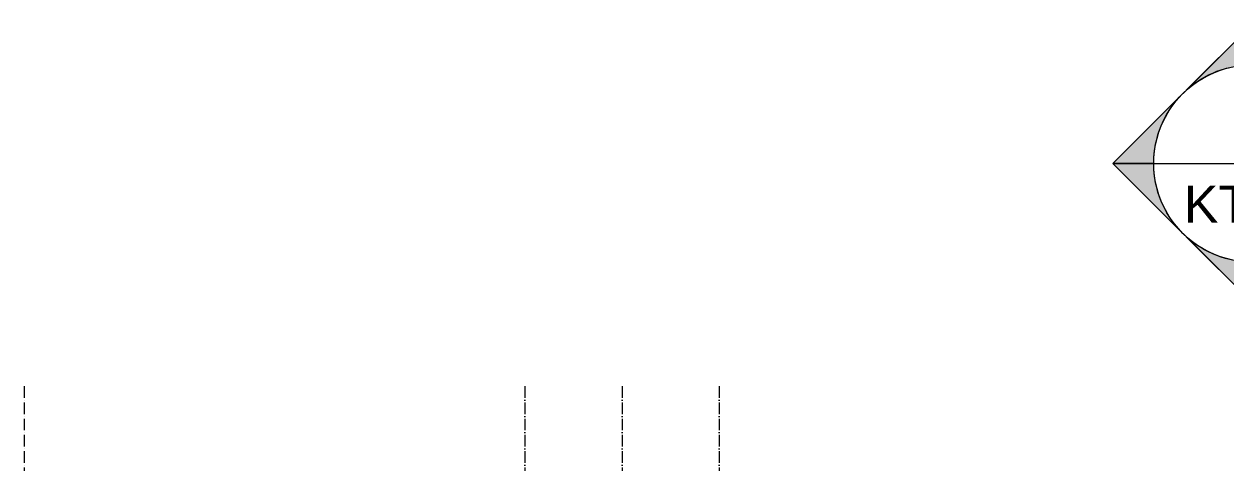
# Model space of a CAD drawing. Header units: millimetres. Extents: x -20144 to 122974, y -38328 to 48263.
# Drawn here: x 1501 to 16976, y 42609 to 48263 of the extents above; entities that cross this region are included whole.
import ezdxf

# ---------------------------------------------------------------- set-up
doc = ezdxf.new("R2010")
doc.units = ezdxf.units.MM
doc.linetypes.add('Grid Line', pattern=[4.2, 3, -0.6, 0, -0.6])
doc.layers.add('G-ANNO-SYMB', color=111, linetype='Continuous', lineweight=5)
doc.layers.add('TRUC', color=225, linetype='Continuous', lineweight=5)
doc.styles.add('Arial', font='arial_0.ttf', dxfattribs={"height": 200})

# ---------------------------------------------------------------- blocks, each defined once
blk = doc.blocks.new('Section - Section Head - Filled-317961-MẶT BẰNG TẦNG 1')
at = {"layer": 'G-ANNO-SYMB'}
h = blk.add_hatch(color=256, dxfattribs=at)
edge = h.paths.add_edge_path(flags=0)
edge.add_line((-10.84, 4.49), (-6.35, 8.98))
edge.add_line((-6.35, 8.98), (-6.35, 6.35))
edge.add_arc((-6.35, 0), 6.35, 90, 135)
h = blk.add_hatch(color=256, dxfattribs=at)
edge = h.paths.add_edge_path(flags=0)
edge.add_arc((-6.35, 0), 6.35, 45, 90)
edge.add_line((-6.35, 6.35), (-6.35, 8.98))
edge.add_line((-6.35, 8.98), (-1.86, 4.49))
h = blk.add_hatch(color=256, dxfattribs=at)
edge = h.paths.add_edge_path(flags=0)
edge.add_arc((-6.35, 0), 6.358, 137.9216, 180)
edge.add_line((-12.708, 0), (-15.33, 0))
edge.add_line((-15.33, 0), (-11.069, 4.261))
h = blk.add_hatch(color=256, dxfattribs=at)
edge = h.paths.add_edge_path(flags=0)
edge.add_line((-1.631, 4.261), (2.63, 0))
edge.add_line((2.63, 0), (0.008, 0))
edge.add_arc((-6.35, 0), 6.358, 0, 42.0784)
for p, q in [((-6.35, 8.98), (-15.33, 0)), ((-6.35, 8.98), (-10.84, 4.49)), ((-6.35, 8.98), (2.63, 0)), ((-6.35, 6.35), (-6.35, 8.98)), ((-1.86, 4.49), (-6.35, 8.98)), ((-6.35, 8.98), (-6.35, 6.35)), ((-11.069, 4.261), (-15.33, 0)), ((2.63, 0), (-1.631, 4.261)), ((-15.33, 0), (-12.708, 0)), ((0.008, 0), (2.63, 0)), ((-12.7, 0), (-15.33, 0)), ((0, 0), (2.63, 0))]:
    blk.add_line(p, q, dxfattribs=at)
for radius, start, end in [(6.35, 360, 180), (6.35, 90, 135), (6.35, 45, 90), (6.358, 137.9216, 180), (6.358, 0, 42.0784), (6.35, 180, 360)]:
    blk.add_arc((-6.35, 0), radius, start, end, dxfattribs=at)

msp = doc.modelspace()

# ---------------------------------------------------------------- linework, layer by layer
at = {"layer": 'G-ANNO-SYMB'}
msp.add_line((16045.5, 46466.8), (18585.5, 46466.8), dxfattribs=at)
at = {"layer": 'TRUC', "linetype": 'Grid Line', "ltscale": 50}
for p, q in [((1500.5, 43599.9), (1500.5, -7167.6)), ((7950.5, 43599.9), (7950.5, -4500.1)), ((9200.5, 43599.9), (9200.5, -7167.6)), ((10450.5, 43599.9), (10450.5, -4500.1))]:
    msp.add_line(p, q, dxfattribs=at)

# ---------------------------------------------------------------- block references
at = {"layer": 'G-ANNO-SYMB', "extrusion": (0, 0, -1), "xscale": 199.9999999999999, "yscale": 199.9999999999999, "zscale": 199.9999999999999, "rotation": 270.0000000000002}
msp.add_blockref('Section - Section Head - Filled-317961-MẶT BẰNG TẦNG 1', (-17315.5, 45196.8), dxfattribs=at)

# ---------------------------------------------------------------- texts
at = {"layer": 'G-ANNO-SYMB', "insert": (17339.8, 46180.9), "char_height": 476.25, "width": 2240.682, "attachment_point": 2, "line_spacing_factor": 0.941778, "style": 'Arial'}
msp.add_mtext('KT-13', dxfattribs=at)

doc.saveas('drawing.dxf')
